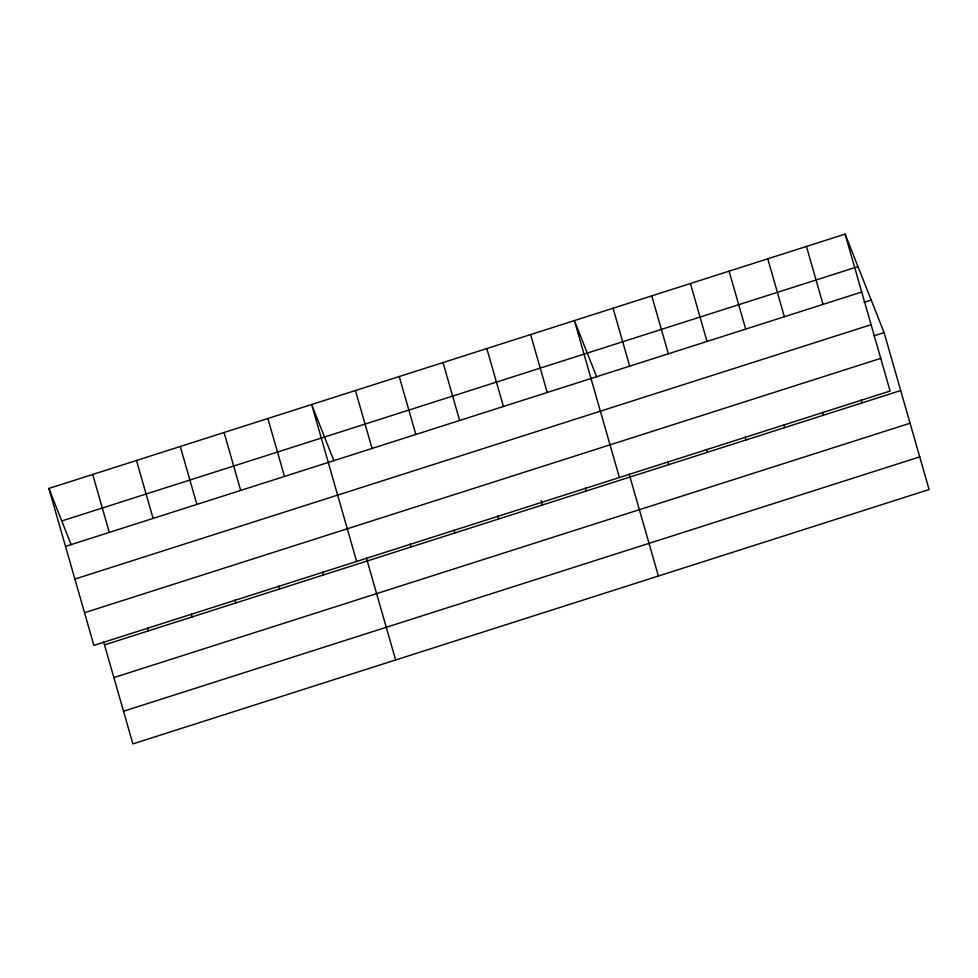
<?xml version="1.0" encoding="UTF-8"?>
<svg xmlns="http://www.w3.org/2000/svg" width="978" height="978" viewBox="0 0 978 978"><rect width="100%" height="100%" fill="white"/><g stroke="black" fill="none" stroke-linecap="round" stroke-linejoin="round"><path stroke-width="1.47" d="M845.114 234.097L890.114 391.029L93.9 645.394L48.9 488.45L845.114 234.097L884.1 332.606L929.1 489.55L132.886 743.903L103.668 642.008M61.761 520.968L857.975 266.603M65.514 546.384L861.728 292.019M864.075 302.385L871.239 300.099M74.878 579.062L871.092 324.696M874.075 335.809L884.1 332.606M84.536 612.717L880.75 358.364M104.499 644.905L900.714 390.54M113.864 677.571L910.078 423.217M123.521 711.238L919.736 456.873M596.653 376.811L574.404 320.576L619.404 477.508M333.901 460.748L311.652 404.513L356.652 561.445M48.9 488.45L71.15 544.685M861.202 400.002L862.034 402.899M806.447 246.444L823.048 304.378M822.535 412.349L823.366 415.247M767.767 258.803L784.38 316.738M783.855 424.709L784.686 427.606M729.099 271.163L745.701 329.085M745.187 437.068L746.018 439.953M690.419 283.51L707.033 341.444M706.519 449.415L707.338 452.313M651.751 295.869L668.365 353.791M667.84 461.775L668.671 464.672M613.072 308.217L629.685 366.151M629.172 474.122L658.39 576.03M585.37 488.12L586.201 491.017M530.614 334.562L547.215 392.496M541.164 500.663L542.411 505.003M486.824 348.559L503.425 406.481M497.79 516.091L498.621 518.988M443.022 362.545L459.636 420.479M454 530.088L454.831 532.986M399.232 376.53L415.846 434.464M410.21 544.074L411.041 546.971M355.442 390.528L372.056 448.45M366.42 558.071L395.638 659.967M322.63 572.057L323.449 574.954M267.862 418.511L284.476 476.433M278.828 586.042L279.659 588.939M224.072 432.496L240.674 490.43M235.038 600.04L235.869 602.937M180.27 446.481L196.884 504.416M191.248 614.025L192.079 616.922M136.48 460.479L153.094 518.401M147.458 628.01L148.289 630.908M92.69 474.464L109.304 532.399"/></g></svg>
